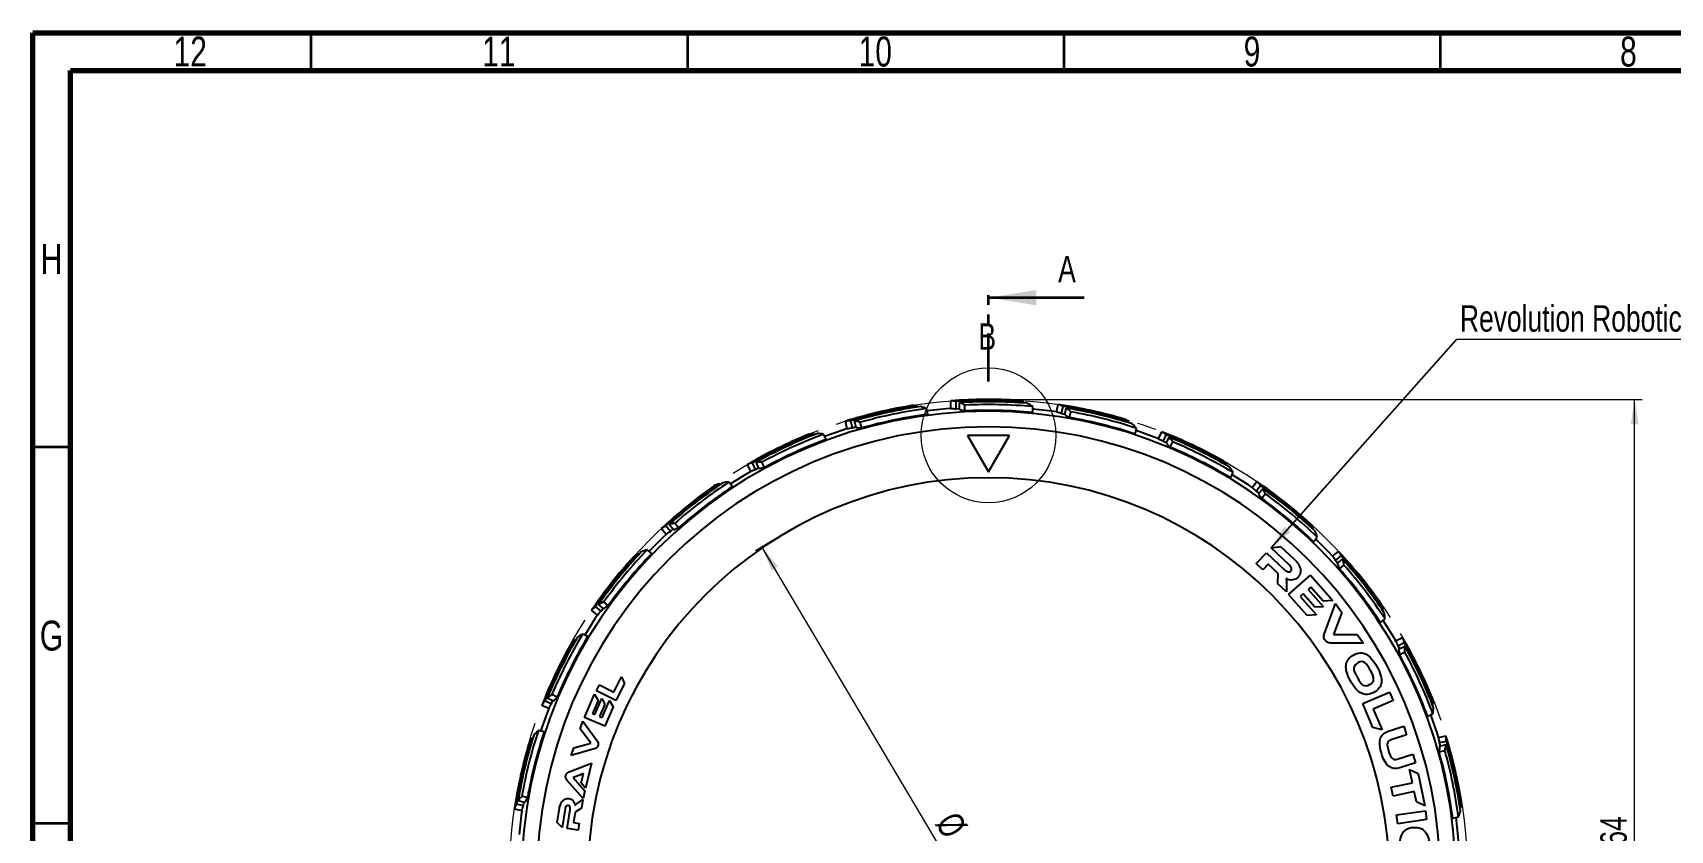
# Model space of a CAD drawing. Header units: millimetres. Extents: x 15 to 589, y 5 to 415.
# Drawn here: x 15 to 232.5, y 309.1 to 415 of the extents above; entities that cross this region are included whole.
import ezdxf

# ---------------------------------------------------------------- set-up
doc = ezdxf.new("R2010")
doc.units = ezdxf.units.MM
doc.linetypes.add('CENTERX2', pattern=[20.32, 12.7, -2.54, 2.54, -2.54])
doc.linetypes.add('PHANTOM', pattern=[12.7, 6.35, -1.27, 1.27, -1.27, 1.27, -1.27])
doc.styles.add('SLDTEXTSTYLE0', font='TXT', dxfattribs={"width": 0.75})
doc.dimstyles.new('SLDDIMSTYLE0', dxfattribs={"dimtxt": 3.5, "dimasz": 3.302, "dimexe": 0, "dimexo": 0.0625, "dimgap": 0.875, "dimtad": 1, "dimlfac": 0.5, "dimrnd": 1e-09, "dimzin": 12, "dimdsep": 46, "dimtxsty": 'SLDTEXTSTYLE0', "dimsah": 1, "dimcen": 0.09, "dimadec": 0, "dimazin": 3, "dimtfac": 1, "dimtofl": 0, "dimtmove": 0, "dimatfit": 3, "dimfxl": 0, "dimfrac": 2, "dimtolj": 1, "dimtzin": 12, "dimarcsym": 0})
doc.dimstyles.new('SLDDIMSTYLE1', dxfattribs={"dimtxt": 0.18, "dimasz": 3.302, "dimexe": 0, "dimexo": 0.0625, "dimgap": 0, "dimtad": 0, "dimtih": 1, "dimtoh": 1, "dimdec": 0, "dimrnd": 1e-09, "dimzin": 0, "dimdsep": 46, "dimtxsty": 'Standard', "dimsah": 1, "dimcen": 0.09, "dimadec": 0, "dimazin": 0, "dimtfac": 3.302, "dimtdec": 0, "dimtofl": 0, "dimtmove": 0, "dimatfit": 3, "dimfxl": 0, "dimfrac": 2, "dimtolj": 1, "dimtzin": 0, "dimarcsym": 0})

# ---------------------------------------------------------------- blocks, each defined once
blk = doc.blocks.new('_D')
at = {"color": 7, "linetype": 'Continuous', "lineweight": 0}
for p, q in [((142.96, 366.32), (228.79, 366.32)), ((227.79, 239.04), (227.79, 366.32)), ((142.96, 239.04), (228.79, 239.04))]:
    blk.add_line(p, q, dxfattribs=at)
at = {"color": 7, "linetype": 'Continuous', "lineweight": 18}
for points in [[(227.79, 366.32), (227.28, 363.02), (228.3, 363.02)], [(227.79, 239.04), (228.3, 242.34), (227.28, 242.34)]]:
    blk.add_solid(points, dxfattribs=at)
at = {"color": 7, "linetype": 'Continuous', "lineweight": 18, "char_height": 3.5, "attachment_point": 1, "rotation": 90, "style": 'SLDTEXTSTYLE0'}
for s, insert in [('63,64', (223.23, 302.2)), ('%%c', (223.28, 296.92))]:
    blk.add_mtext(s, dxfattribs=dict(at, insert=insert))
blk = doc.blocks.new('_D_2')
at = {"color": 7, "linetype": 'Continuous', "lineweight": 0}
for p, q in [((113.9, 347.95), (111.01, 346.23)), ((166.27, 255.18), (111.87, 346.74)), ((168.31, 256.39), (165.41, 254.67))]:
    blk.add_line(p, q, dxfattribs=at)
at = {"color": 7, "linetype": 'Continuous', "lineweight": 18}
for points in [[(111.87, 346.74), (113.12, 343.64), (113.99, 344.16)], [(166.27, 255.18), (165.02, 258.28), (164.15, 257.76)]]:
    blk.add_solid(points, dxfattribs=at)
at = {"color": 7, "linetype": 'Continuous', "lineweight": 18, "char_height": 3.5, "attachment_point": 1, "rotation": 300.7193, "style": 'SLDTEXTSTYLE0'}
for s, insert in [('%%c', (137.83, 311.88)), ('53,25', (140.57, 307.37))]:
    blk.add_mtext(s, dxfattribs=dict(at, insert=insert))
blk = doc.blocks.new('SW_NOTE_0_3')
at = {"color": 0, "linetype": 'Continuous', "lineweight": 0}
blk.add_line((67.02, 0), (0, 0), dxfattribs=at)
at = {"color": 0, "linetype": 'Continuous', "lineweight": 0, "insert": (0.48, 4.56), "char_height": 3.5, "attachment_point": 1, "style": 'SLDTEXTSTYLE0'}
blk.add_mtext('Revolution Robotics Font type', dxfattribs=at)

msp = doc.modelspace()

# ---------------------------------------------------------------- linework, layer by layer
at = {"color": 7, "linetype": 'Continuous', "lineweight": 70}
for p, q in [((15, 5), (15, 415)), ((15, 415), (589, 415)), ((20, 10), (20, 410)), ((20, 410), (584, 410))]:
    msp.add_line(p, q, dxfattribs=at)
at = {"color": 7, "linetype": 'Continuous', "lineweight": 35}
for p, q in [((52, 410), (52, 415)), ((102, 410), (102, 415)), ((152, 410), (152, 415)), ((202, 410), (202, 415)), ((154.66331, 379.8281), (141.96331, 379.8281)), ((20, 360), (15, 360)), ((20, 310), (15, 310))]:
    msp.add_line(p, q, dxfattribs=at)
at = {"color": 7, "linetype": 'PHANTOM', "lineweight": 35}
msp.add_line((141.96331, 368.7156), (141.96331, 381.4156), dxfattribs=at)
at = {"color": 7, "linetype": 'Continuous', "lineweight": 25}
for p, q in [((132.49684, 365.30172), (132.45928, 365.46628)), ((136.96331, 365.11178), (136.96331, 366.12652)), ((137.66862, 365.07155), (137.66862, 366.03614)), ((138.12707, 364.99142), (138.12707, 365.89691)), ((138.83238, 364.78503), (138.83238, 365.55836)), ((146.66862, 365.83817), (146.66862, 366.00696)), ((150.98084, 364.65911), (151.20664, 365.64842)), ((123.1965, 362.4339), (122.9707, 363.4232)), ((123.89308, 362.55163), (123.67844, 363.49203)), ((124.35786, 362.57553), (124.15637, 363.45831)), ((125.09141, 362.53126), (124.91933, 363.28519)), ((133.90998, 364.34021), (133.73736, 365.09653)), ((137.66862, 365.07155), (138.12707, 365.10141)), ((147.83238, 364.58632), (147.83238, 365.36209)), ((151.65951, 364.46294), (151.87415, 365.40334)), ((151.65951, 364.46294), (152.11311, 364.39005)), ((152.08864, 364.28281), (152.29013, 365.1656)), ((152.73034, 363.92466), (152.90242, 364.67859)), ((160.60445, 363.20766), (160.64201, 363.37222)), ((118.79975, 361.62519), (118.72651, 361.77727)), ((120.39142, 361.00225), (120.05482, 361.70119)), ((123.89308, 362.55163), (124.33339, 362.68276)), ((139.16331, 361.54752), (141.96331, 356.69778)), ((144.76331, 361.54752), (139.16331, 361.54752)), ((141.96331, 356.69778), (144.76331, 361.54752)), ((161.46047, 361.72823), (161.63309, 362.48455)), ((164.54619, 361.0986), (164.98647, 362.01285)), ((165.1642, 360.75633), (165.58272, 361.6254)), ((165.54248, 360.48523), (165.93536, 361.30104)), ((165.1642, 360.75633), (165.59021, 360.58433)), ((166.08839, 359.99326), (166.42393, 360.69)), ((110.37074, 356.75976), (109.93046, 357.67401)), ((111.02366, 357.02954), (110.60514, 357.8986)), ((111.02366, 357.02954), (111.42375, 357.25536)), ((111.47147, 357.15626), (111.07859, 357.97208)), ((112.19648, 357.27634), (111.86095, 357.97307)), ((173.60554, 357.54208), (173.67878, 357.69416)), ((106.26418, 354.99296), (106.15893, 355.12493)), ((107.95456, 354.73982), (107.47087, 355.34634)), ((174.11089, 355.90926), (174.44749, 356.60821)), ((176.97915, 354.60878), (177.61183, 355.40214)), ((177.5055, 354.13758), (178.1069, 354.89172)), ((177.5055, 354.13758), (177.88255, 353.87509)), ((177.81397, 353.7891), (178.37853, 354.49703)), ((178.23672, 353.18798), (178.71888, 353.79259)), ((99.12916, 348.37388), (98.49648, 349.16724)), ((99.70567, 348.78218), (99.10426, 349.53633)), ((100.11406, 349.00538), (99.5495, 349.71332)), ((99.70567, 348.78218), (100.04548, 349.09137)), ((100.79417, 349.28377), (100.31202, 349.88838)), ((185.01996, 349.12554), (185.1252, 349.25751)), ((97.22304, 345.86693), (96.61651, 346.35062)), ((177.52895, 344.51876), (178.88131, 345.9645)), ((178.88131, 345.9645), (181.34205, 343.66272)), ((179.4857, 346.61064), (180.74532, 346.81097)), ((181.94645, 344.30885), (179.4857, 346.61064)), ((180.74532, 346.81097), (182.56241, 345.11126)), ((185.1493, 347.42121), (185.63299, 348.02773)), ((187.65626, 345.51508), (188.44962, 346.14777)), ((95.51871, 345.73758), (95.38674, 345.84283)), ((178.40284, 343.70132), (177.52895, 344.51876)), ((179.10217, 344.44895), (178.40284, 343.70132)), ((180.44642, 343.19154), (179.10217, 344.44895)), ((188.06456, 344.93857), (188.8187, 345.53998)), ((188.06456, 344.93857), (188.37375, 344.59876)), ((188.28775, 344.53018), (188.99569, 345.09474)), ((188.56614, 343.85007), (189.17075, 344.33223)), ((180.37837, 341.85341), (180.44642, 343.19154)), ((181.54685, 340.76041), (180.37837, 341.85341)), ((181.54353, 341.79397), (181.54685, 340.76041)), ((181.81732, 340.42393), (184.72724, 342.97705)), ((184.72724, 342.97705), (187.68279, 339.60847)), ((91.45626, 338.95434), (90.85166, 339.43651)), ((184.27431, 337.62357), (181.81732, 340.42393)), ((183.75507, 340.52317), (183.36012, 340.17664)), ((183.36012, 340.17664), (185.53095, 337.70244)), ((185.32227, 338.73696), (183.75507, 340.52317)), ((184.76412, 341.40849), (184.41503, 341.1022)), ((184.41503, 341.1022), (186.43607, 338.79873)), ((186.41627, 339.52545), (184.76412, 341.40849)), ((187.68279, 339.60847), (186.41627, 339.52545)), ((90.03546, 337.69677), (89.2421, 338.32945)), ((90.50667, 338.22312), (89.75253, 338.82453)), ((90.85515, 338.5316), (90.14721, 339.09616)), ((90.50667, 338.22312), (90.76916, 338.60017)), ((185.53095, 337.70244), (184.27431, 337.62357)), ((186.43607, 338.79873), (185.32227, 338.73696)), ((186.58334, 335.22132), (188.0422, 339.22233)), ((188.88991, 338.02408), (187.79856, 335.11768)), ((188.0422, 339.22233), (188.88991, 338.02408)), ((194.02219, 336.68969), (194.62871, 337.17338)), ((194.27533, 338.38007), (194.4073, 338.48531)), ((88.73498, 334.82852), (88.03603, 335.16511)), ((187.79856, 335.11768), (190.94556, 335.11838)), ((190.94556, 335.11838), (191.76194, 333.9644)), ((87.10216, 334.32317), (86.95009, 334.3964)), ((191.76194, 333.9644), (187.47217, 333.96495)), ((196.04214, 334.27351), (196.95639, 334.71379)), ((196.31191, 333.62059), (197.18098, 334.03911)), ((196.31191, 333.62059), (196.53773, 333.2205)), ((196.43864, 333.17278), (197.25445, 333.56565)), ((196.55871, 332.44777), (197.25545, 332.7833)), ((92.19295, 327.46584), (93.21467, 329.46763)), ((93.61575, 328.60927), (92.45071, 326.32669)), ((93.21467, 329.46763), (93.61575, 328.60927)), ((83.88792, 325.88182), (83.01885, 326.30034)), ((84.15902, 326.26011), (83.3432, 326.65299)), ((83.88792, 325.88182), (84.05992, 326.30783)), ((84.65099, 326.80602), (83.95425, 327.14155)), ((88.30861, 324.10699), (89.63915, 327.19343)), ((90.10307, 326.3622), (89.3593, 324.63688)), ((89.63915, 327.19343), (90.10307, 326.3622)), ((89.67915, 324.49899), (90.58899, 326.60954)), ((89.86469, 327.64659), (90.27268, 328.44595)), ((92.45071, 326.32669), (89.86469, 327.64659)), ((90.27268, 328.44595), (92.19295, 327.46584)), ((90.58899, 326.60954), (90.98936, 325.87493)), ((90.6457, 324.08232), (91.62297, 326.34929)), ((91.62297, 326.34929), (92.0809, 325.52342)), ((191.68039, 325.92875), (195.24265, 327.44415)), ((195.71107, 326.34304), (193.06589, 325.21777)), ((195.24265, 327.44415), (195.71107, 326.34304)), ((83.54565, 325.26382), (82.63139, 325.7041)), ((90.97481, 322.95761), (88.30861, 324.10699)), ((89.3593, 324.63688), (89.67915, 324.49899)), ((90.98936, 325.87493), (90.28383, 324.23832)), ((90.28383, 324.23832), (90.6457, 324.08232)), ((92.0809, 325.52342), (90.97481, 322.95761)), ((193.01798, 322.78449), (191.68039, 325.92875)), ((193.06589, 325.21777), (194.23893, 322.4603)), ((200.28462, 324.25283), (200.98357, 324.58942)), ((200.90757, 325.8445), (201.05965, 325.91773)), ((82.91602, 322.1781), (82.15969, 322.35072)), ((87.73843, 322.6047), (88.0806, 323.60813)), ((89.1226, 320.69293), (87.73843, 322.6047)), ((88.0806, 323.60813), (89.9665, 321.00148)), ((194.23893, 322.4603), (193.01798, 322.78449)), ((195.06267, 322.26343), (197.14272, 322.92608)), ((197.14272, 322.92608), (197.50491, 321.78916)), ((81.43659, 321.32208), (81.27203, 321.35964)), ((86.52155, 319.03613), (86.87685, 320.07807)), ((89.59397, 319.90902), (86.52155, 319.03613)), ((86.87685, 320.07807), (89.1226, 320.69293)), ((197.50491, 321.78916), (195.42486, 321.12651)), ((201.71627, 321.44775), (202.70558, 321.67355)), ((201.834, 320.75117), (202.77441, 320.96581)), ((201.834, 320.75117), (201.96513, 320.31086)), ((201.8579, 320.28638), (202.74068, 320.48787)), ((86.26189, 316.86668), (89.24314, 318.00888)), ((89.24314, 318.00888), (88.44416, 314.72851)), ((196.23979, 318.56844), (198.31984, 319.23109)), ((198.68512, 318.08447), (196.60507, 317.42183)), ((198.31984, 319.23109), (198.68512, 318.08447)), ((201.81363, 319.55283), (202.56757, 319.72491)), ((88.10002, 313.31558), (85.98875, 315.74523)), ((87.67093, 316.45284), (86.80161, 316.12815)), ((86.80161, 316.12815), (88.35151, 314.3481)), ((87.84608, 315.43153), (88.01875, 316.14047)), ((88.44416, 314.72851), (87.84608, 315.43153)), ((195.45607, 314.83163), (198.25795, 315.42686)), ((197.88038, 317.20415), (199.0265, 316.65403)), ((198.25795, 315.42686), (197.88038, 317.20415)), ((199.0265, 316.65403), (199.94012, 312.3534)), ((80.71959, 313.44796), (79.96566, 313.62004)), ((88.35151, 314.3481), (88.10002, 313.31558)), ((195.70473, 313.66114), (195.45607, 314.83163)), ((198.50661, 314.25637), (195.70473, 313.66114)), ((198.79401, 312.90351), (198.50661, 314.25637)), ((79.98514, 311.69847), (78.99583, 311.92427)), ((80.1813, 312.37714), (79.2409, 312.59178)), ((80.36143, 312.80626), (79.47865, 313.00775)), ((80.1813, 312.37714), (80.2542, 312.83074)), ((84.68067, 310.16583), (84.96619, 312.00996)), ((85.72366, 311.96729), (85.337, 309.46993)), ((85.99275, 309.3684), (86.37941, 311.86576)), ((87.0498, 311.50985), (86.83857, 310.14559)), ((87.90775, 312.03304), (87.0498, 311.50985)), ((87.45229, 312.78017), (88.09135, 313.21891)), ((88.09135, 313.21891), (87.90775, 312.03304)), ((196.15705, 311.16146), (199.98799, 311.71821)), ((196.32914, 309.97729), (196.15705, 311.16146)), ((199.94012, 312.3534), (198.79401, 312.90351)), ((199.98799, 311.71821), (200.16009, 310.53404)), ((204.58409, 312.14741), (204.74865, 312.18497)), ((85.337, 309.46993), (84.68067, 310.16583)), ((87.46001, 309.14122), (85.99275, 309.3684)), ((86.83857, 310.14559), (87.59733, 310.02811)), ((87.59733, 310.02811), (87.46001, 309.14122)), ((200.16009, 310.53404), (196.32914, 309.97729)), ((203.62258, 310.73426), (204.37891, 310.90689))]:
    msp.add_line(p, q, dxfattribs=at)
at = {"color": 7, "linetype": 'Continuous', "lineweight": 25, "flags": 128}
for points in [[(136.96331, 365.12337), (136.3481, 365.07105), (133.80732, 364.79001)], [(150.98342, 364.67041), (150.37199, 364.75631), (147.83238, 365.04769)], [(123.19392, 362.44521), (122.60577, 362.2573), (120.19124, 361.41793)], [(164.55122, 361.10904), (163.97424, 361.32884), (161.56313, 362.17803)], [(110.36571, 356.77021), (109.83412, 356.45614), (107.6669, 355.10053)], [(176.98637, 354.61785), (176.47276, 354.96052), (174.31108, 356.32495)], [(99.12193, 348.38295), (98.67356, 347.95847), (96.86232, 346.15459)], [(187.66532, 345.52231), (187.24084, 345.97069), (185.43696, 347.78192)], [(90.0264, 337.704), (89.68372, 337.19039), (88.3193, 335.0287)], [(196.05258, 334.27854), (195.73852, 334.81013), (194.3829, 336.97735)], [(83.5352, 325.26885), (83.31541, 324.69186), (82.46622, 322.28076)], [(201.72758, 321.45033), (201.53968, 322.03847), (200.70031, 324.45301)], [(79.97383, 311.70105), (79.88794, 311.08962), (79.59656, 308.55)], [(204.40575, 307.68094), (204.35343, 308.29615), (204.07239, 310.83693)]]:
    msp.add_lwpolyline(points, dxfattribs=at)
at = {"color": 7, "linetype": 'Continuous', "lineweight": 18}
msp.add_circle((141.96331, 361.54752), 8.95302, dxfattribs=at)
at = {"color": 7, "linetype": 'CENTERX2', "lineweight": 18}
msp.add_circle((141.96331, 302.68094), 63.6423, dxfattribs=at)
at = {"color": 7, "linetype": 'Continuous', "lineweight": 25}
for centre, radius, start, end in [((141.96331, 302.68094), 63.6423, 99.2536546, 107.3631778), ((141.96331, 302.68094), 63.5006, 98.6077086, 106.7351491), ((131.95001, 361.81377), 3.68784, 82.0623475, 93.4313645), ((141.96331, 302.68094), 63.6423, 86.3965118, 94.5060349), ((136.88475, 362.71633), 3.4111, 76.7147369, 88.6803114), ((141.96331, 302.68094), 63.5006, 85.7505658, 93.8780063), ((141.96331, 302.68094), 63.33227, 85.3232318, 93.472718), ((136.53993, 361.6864), 4.49971, 59.371838, 69.3462733), ((141.96331, 302.68094), 62.95532, 84.6507826, 92.8506458), ((145.35932, 362.55941), 3.6878, 69.2044183, 80.5736101), ((144.65994, 361.06481), 5.34144, 53.563723, 62.4912615), ((150.37115, 362.34115), 3.41117, 63.8569946, 75.8223763), ((141.96331, 302.68094), 63.6423, 73.5393689, 81.6488921), ((141.96331, 302.68094), 62.06, 0, 270), ((123.65297, 360.08076), 3.41136, 89.5723209, 101.5369532), ((141.96331, 302.68094), 63.33227, 98.1803747, 106.3298608), ((123.54598, 359.00041), 4.49949, 72.2283981, 82.2033503), ((141.96331, 302.68094), 62.95532, 97.5079254, 105.7077887), ((141.96331, 302.68094), 62.18297, 97.4412873, 105.7432254), ((131.60082, 360.2014), 5.34108, 66.4206053, 75.3487485), ((141.96331, 302.68094), 62.18297, 84.5841445, 92.8860825), ((141.96331, 302.68094), 63.5006, 72.8934229, 81.0208634), ((149.80578, 361.41378), 4.49979, 46.514321, 56.488603), ((141.96331, 302.68094), 63.33227, 72.466089, 80.6155751), ((141.96331, 302.68094), 62.18297, 71.7270016, 80.0289396), ((141.96331, 302.68094), 62.95532, 71.7936397, 79.993503), ((158.59816, 360.30194), 3.68835, 56.3487234, 67.7161779), ((141.96331, 302.68094), 60.0035, 0, 180), ((141.96331, 302.68094), 63.6423, 112.1107975, 120.2203207), ((141.96331, 302.68094), 63.5006, 111.4648515, 119.592292), ((141.96331, 302.68094), 63.33227, 111.0375175, 119.1870037), ((141.96331, 302.68094), 62.95532, 110.3650683, 118.5649316), ((119.04278, 358.10293), 3.68793, 94.9195825, 106.2883202), ((119.06118, 356.45383), 5.34062, 79.2774337, 88.2063277), ((157.58427, 359.00123), 5.34103, 40.7063516, 49.6345564), ((163.43596, 358.97433), 3.41126, 51.0004607, 62.9654577), ((141.96331, 302.68094), 63.6423, 60.6822261, 68.7917492), ((141.96331, 302.68094), 63.5006, 60.0362801, 68.1637206), ((162.67859, 358.19621), 4.49961, 33.6571817, 43.6318424), ((141.96331, 302.68094), 63.33227, 59.6089461, 67.7584323), ((141.96331, 302.68094), 62.18297, 110.2984302, 118.6003682), ((141.96331, 302.68094), 62.18297, 58.8698587, 67.1717968), ((141.96331, 302.68094), 62.95532, 58.9364969, 67.1363601), ((111.33922, 354.56768), 3.41085, 102.4283882, 114.3948078), ((111.47547, 353.49001), 4.49961, 85.0854899, 95.060197), ((171.00323, 355.15599), 3.68793, 43.4906736, 54.8594092), ((169.72517, 354.11324), 5.3409, 27.8491244, 36.7775611), ((141.96331, 302.68094), 53.25, 0, 180), ((141.96331, 302.68094), 63.6423, 124.9679404, 133.0774635), ((141.96331, 302.68094), 63.5006, 124.3219944, 132.4494349), ((141.96331, 302.68094), 63.33227, 123.8946604, 132.0441466), ((141.96331, 302.68094), 62.95532, 123.2222111, 131.4220744), ((141.96331, 302.68094), 62.18297, 123.155573, 131.4575111), ((107.28505, 351.61269), 3.68835, 107.7771946, 119.1446361), ((107.6698, 350.00947), 5.34057, 92.1346603, 101.0636182), ((175.42402, 352.7848), 3.4113, 38.1432667, 50.1081347), ((141.96331, 302.68094), 63.6423, 47.8250832, 55.9346064), ((141.96331, 302.68094), 63.5006, 47.1791372, 55.3065777), ((141.96331, 302.68094), 62.18297, 46.0127159, 54.3146539), ((174.51265, 352.19481), 4.49947, 20.7998286, 30.7748498), ((141.96331, 302.68094), 63.33227, 46.7518033, 54.9012894), ((141.96331, 302.68094), 62.95532, 46.079354, 54.2792173), ((100.56142, 346.45183), 3.41137, 115.2865691, 127.2511759), ((100.93372, 345.43218), 4.49936, 97.9423426, 107.9175719), ((181.95155, 347.37803), 3.68843, 30.634563, 42.0017816), ((180.4739, 346.64611), 5.34089, 14.9922076, 23.9206428), ((141.96331, 302.68094), 63.33227, 136.7518033, 144.9012894), ((141.96331, 302.68094), 62.95532, 136.079354, 144.2792173), ((141.96331, 302.68094), 62.18297, 136.0127159, 144.3146539), ((97.99814, 341.19152), 5.34089, 104.9922076, 113.9206428), ((185.7342, 344.08283), 3.41137, 25.2865691, 37.2511759), ((141.96331, 302.68094), 63.6423, 34.9679404, 43.0774635), ((141.96331, 302.68094), 63.6423, 137.8250832, 145.9346064), ((141.96331, 302.68094), 63.5006, 137.1791372, 145.3065777), ((97.26622, 342.66917), 3.68843, 120.634563, 132.0017816), ((141.96331, 302.68094), 62.18297, 33.155573, 41.4575111), ((141.96331, 302.68094), 63.5006, 34.3219944, 42.4494349), ((141.96331, 302.68094), 63.33227, 33.8946604, 42.0441466), ((184.71455, 343.71052), 4.49936, 7.9423426, 17.9175719), ((141.96331, 302.68094), 62.95532, 33.2222111, 41.4220744), ((92.44944, 335.23028), 4.49947, 110.7998286, 120.7748498), ((91.85945, 336.14165), 3.4113, 128.1432667, 140.1081347), ((190.89507, 337.3592), 3.68835, 17.7771946, 29.1446361), ((189.29184, 336.97445), 5.34057, 2.1346603, 11.0636182), ((141.96331, 302.68094), 62.95532, 148.9364969, 157.1363601), ((90.53101, 330.4428), 5.3409, 117.8491244, 126.7775611), ((141.96331, 302.68094), 63.6423, 150.6822261, 158.7917492), ((141.96331, 302.68094), 63.5006, 150.0362801, 158.1637206), ((141.96331, 302.68094), 63.33227, 149.6089461, 157.7584323), ((141.96331, 302.68094), 62.18297, 148.8698587, 157.1717968), ((89.48826, 331.72086), 3.68793, 133.4906736, 144.8594092), ((193.85005, 333.30503), 3.41085, 12.4283882, 24.3948078), ((141.96331, 302.68094), 63.6423, 22.1107975, 30.2203207), ((141.96331, 302.68094), 63.5006, 21.4648515, 29.592292), ((192.77238, 333.16878), 4.49961, 355.0854899, 5.060197), ((141.96331, 302.68094), 63.33227, 21.0375175, 29.1870037), ((141.96331, 302.68094), 62.18297, 20.2984302, 28.6003682), ((141.96331, 302.68094), 62.95532, 20.3650683, 28.5649316), ((85.66991, 324.15359), 3.41126, 141.0004607, 152.9654577), ((86.44804, 323.39622), 4.49961, 123.6571817, 133.6318424), ((197.3853, 325.60147), 3.68793, 4.9195825, 16.2883202), ((195.7362, 325.58307), 5.34062, 349.2774337, 358.2063277), ((141.96331, 302.68094), 62.95532, 161.7936397, 169.993503), ((141.96331, 302.68094), 62.18297, 161.7270016, 170.0289396), ((85.64302, 318.30189), 5.34103, 130.7063516, 139.6345564), ((141.96331, 302.68094), 63.6423, 163.5393689, 171.6488921), ((141.96331, 302.68094), 63.5006, 162.8934229, 171.0208634), ((141.96331, 302.68094), 63.33227, 162.466089, 170.6155751), ((84.3423, 319.31579), 3.68835, 146.3487234, 157.7161779), ((198.28278, 321.09826), 4.49949, 342.2283981, 352.2033503), ((199.36314, 320.99127), 3.41136, 359.5723209, 11.5369532), ((141.96331, 302.68094), 63.6423, 9.2536546, 17.3631778), ((141.96331, 302.68094), 63.33227, 8.1803747, 16.3298608), ((141.96331, 302.68094), 63.5006, 8.6077086, 16.7351491), ((141.96331, 302.68094), 62.18297, 7.4412873, 15.7432254), ((141.96331, 302.68094), 62.95532, 7.5079254, 15.7077887), ((83.23047, 310.52341), 4.49979, 136.514321, 146.488603), ((82.3031, 311.08877), 3.41117, 153.8569946, 165.8223763), ((199.48377, 313.04342), 5.34108, 336.4206053, 345.3487485), ((201.09614, 312.69424), 3.68784, 352.0623475, 3.4313645)]:
    msp.add_arc(centre, radius, start, end, dxfattribs=at)
for points in [[(136.96331, 365.11178), (137.19895, 365.11515), (137.43415, 365.10165), (137.66862, 365.07155)], [(138.12707, 364.99142), (138.36318, 364.93921), (138.59837, 364.87025), (138.83238, 364.78504)], [(150.98084, 364.65911), (151.21133, 364.60997), (151.43762, 364.54447), (151.65951, 364.46294)], [(152.08864, 364.28281), (152.30721, 364.17937), (152.52116, 364.0598), (152.73034, 363.92466)], [(123.1965, 362.4339), (123.42549, 362.48963), (123.65779, 362.5288), (123.89308, 362.55163)], [(124.35786, 362.57553), (124.59967, 362.57716), (124.84431, 362.56226), (125.09141, 362.53126)], [(164.54619, 361.0986), (164.75996, 360.9994), (164.96601, 360.88519), (165.1642, 360.75633)], [(165.54248, 360.48523), (165.73255, 360.33574), (165.91454, 360.17156), (166.0884, 359.99326)], [(110.37074, 356.75976), (110.58158, 356.86504), (110.79934, 356.95493), (111.02366, 357.02954)], [(111.47147, 357.15626), (111.70685, 357.21166), (111.94867, 357.25158), (112.19648, 357.27634)], [(176.97915, 354.60878), (177.16548, 354.4645), (177.34095, 354.3073), (177.5055, 354.13758)], [(177.81397, 353.7891), (177.96601, 353.60106), (178.1069, 353.40051), (178.23672, 353.18798)], [(99.12916, 348.37388), (99.31129, 348.52344), (99.50359, 348.65953), (99.70568, 348.78218)], [(100.11406, 349.00538), (100.33122, 349.11176), (100.55809, 349.20449), (100.79417, 349.28377)], [(182.11873, 343.53036), (182.3225, 343.74821), (182.25012, 344.0248), (181.94644, 344.30885)], [(187.65626, 345.51509), (187.80582, 345.33296), (187.9419, 345.14066), (188.06456, 344.93857)], [(188.28775, 344.53018), (188.39414, 344.31303), (188.48687, 344.08615), (188.56615, 343.85007)], [(183.07079, 342.74191), (182.65705, 342.29961), (182.04087, 342.1983), (181.49231, 342.53813)], [(90.03547, 337.69677), (90.17975, 337.88311), (90.33694, 338.05857), (90.50667, 338.22312)], [(90.85515, 338.5316), (91.04319, 338.68363), (91.24374, 338.82452), (91.45626, 338.95435)], [(196.04214, 334.27351), (196.14742, 334.06267), (196.2373, 333.8449), (196.31191, 333.62059)], [(196.43864, 333.17278), (196.49403, 332.9374), (196.53395, 332.69557), (196.55871, 332.44777)], [(84.15902, 326.26011), (84.30851, 326.45018), (84.47268, 326.63216), (84.65099, 326.80602)], [(83.54565, 325.26382), (83.64485, 325.47759), (83.75906, 325.68363), (83.88792, 325.88182)], [(201.71627, 321.44774), (201.772, 321.21876), (201.81117, 320.98646), (201.834, 320.75117)], [(201.8579, 320.28638), (201.85953, 320.04458), (201.84464, 319.79993), (201.81363, 319.55283)], [(196.60507, 317.42183), (195.49183, 317.06718), (194.69101, 317.65642), (194.2026, 319.18954)], [(88.01875, 316.14047), (88.05967, 316.30844), (88.1047, 316.50768), (88.15077, 316.63951)], [(80.36143, 312.80626), (80.46488, 313.02483), (80.58444, 313.23879), (80.71959, 313.44796)], [(86.21961, 313.32605), (86.6685, 313.25655), (86.99161, 312.91753), (87.0128, 312.43402)], [(79.98514, 311.69847), (80.03428, 311.92895), (80.09978, 312.15524), (80.1813, 312.37714)], [(86.13329, 312.40297), (85.91219, 312.4372), (85.77138, 312.27548), (85.72367, 311.96729)]]:
    msp.add_open_spline(points, degree=3, dxfattribs=at)
for points, knots in [([(182.56241, 345.11126), (182.7225, 344.96151), (182.87447, 344.79151), (183.16217, 344.41099), (183.26915, 344.2119), (183.40934, 343.79608), (183.42959, 343.5845), (183.37041, 343.15403), (183.26067, 342.94491), (183.07079, 342.74191)], [0, 0, 0, 0, 0.25, 0.25, 0.5, 0.5, 0.75, 0.75, 1, 1, 1, 1]), ([(181.34205, 343.66272), (181.47739, 343.53613), (181.61751, 343.45767), (181.90733, 343.39699), (182.0261, 343.43133), (182.11873, 343.53036)], [0, 0, 0, 0, 0.5, 0.5, 1, 1, 1, 1]), ([(181.49231, 342.53813), (181.50621, 342.45706), (181.51662, 342.36067), (181.53047, 342.13729), (181.53713, 341.98562), (181.54353, 341.79397)], [0, 0, 0, 0, 0.5, 0.5, 1, 1, 1, 1]), ([(186.66962, 334.34808), (186.56521, 334.49567), (186.51222, 334.64296), (186.50909, 334.93695), (186.53332, 335.08074), (186.58335, 335.22132)], [0, 0, 0, 0, 0.5, 0.5, 1, 1, 1, 1]), ([(187.47217, 333.96495), (187.33348, 333.96926), (187.1918, 333.99637), (186.90249, 334.0962), (186.77665, 334.1968), (186.66962, 334.34808)], [0, 0, 0, 0, 0.5, 0.5, 1, 1, 1, 1]), ([(190.04235, 328.94625), (189.58839, 329.77723), (189.38982, 330.47541), (189.50343, 331.60615), (189.83627, 332.05514), (190.44512, 332.38776)], [0, 0, 0, 0, 0.5, 0.5, 1, 1, 1, 1]), ([(190.44512, 332.38776), (191.05001, 332.71821), (191.60594, 332.7541), (192.61989, 332.23676), (193.09982, 331.69293), (193.5527, 330.86393)], [0, 0, 0, 0, 0.5, 0.5, 1, 1, 1, 1]), ([(191.01555, 331.34358), (190.65063, 331.14423), (190.48561, 330.92661), (190.47481, 330.33358), (190.63769, 329.95647), (190.92589, 329.42892)], [0, 0, 0, 0, 0.5, 0.5, 1, 1, 1, 1]), ([(192.66916, 330.38126), (192.38097, 330.90881), (192.15115, 331.24936), (191.65027, 331.56286), (191.38047, 331.54293), (191.01555, 331.34358)], [0, 0, 0, 0, 0.5, 0.5, 1, 1, 1, 1]), ([(193.5527, 330.86393), (194.00449, 330.03692), (194.20279, 329.33924), (194.09243, 328.20255), (193.76239, 327.75315), (193.1575, 327.42271)], [0, 0, 0, 0, 0.5, 0.5, 1, 1, 1, 1]), ([(193.1575, 327.42271), (192.54865, 327.09009), (191.99073, 327.05312), (190.97678, 327.57045), (190.49631, 328.11527), (190.04235, 328.94625)], [0, 0, 0, 0, 0.5, 0.5, 1, 1, 1, 1]), ([(190.92589, 329.42892), (191.21625, 328.89741), (191.44503, 328.55759), (191.94987, 328.24625), (192.22216, 328.26753), (192.58707, 328.46688)], [0, 0, 0, 0, 0.5, 0.5, 1, 1, 1, 1]), ([(192.58707, 328.46688), (192.95199, 328.66624), (193.11453, 328.8825), (193.12137, 329.47336), (192.95952, 329.84975), (192.66916, 330.38126)], [0, 0, 0, 0, 0.5, 0.5, 1, 1, 1, 1]), ([(194.2026, 319.18954), (193.91998, 320.07668), (193.8581, 320.75487), (194.15316, 321.76438), (194.50713, 322.08645), (195.06267, 322.26343)], [0, 0, 0, 0, 0.5, 0.5, 1, 1, 1, 1]), ([(90.0866, 320.34541), (90.04284, 320.21707), (89.97665, 320.12011), (89.7994, 319.98894), (89.70138, 319.94044), (89.59397, 319.90902)], [0, 0, 0, 0, 0.5, 0.5, 1, 1, 1, 1]), ([(89.9665, 321.00148), (90.02487, 320.91532), (90.07069, 320.81732), (90.13725, 320.59764), (90.13146, 320.47695), (90.0866, 320.34541)], [0, 0, 0, 0, 0.5, 0.5, 1, 1, 1, 1]), ([(195.42486, 321.12651), (195.15355, 321.04008), (194.99423, 320.9241), (194.89495, 320.44658), (194.9656, 320.07774), (195.15219, 319.49205)], [0, 0, 0, 0, 0.5, 0.5, 1, 1, 1, 1]), ([(195.15219, 319.49205), (195.2935, 319.04848), (195.4325, 318.77968), (195.77755, 318.50063), (195.98571, 318.48749), (196.23979, 318.56844)], [0, 0, 0, 0, 0.5, 0.5, 1, 1, 1, 1]), ([(85.98875, 315.74523), (85.92249, 315.82417), (85.86777, 315.91643), (85.7814, 316.12762), (85.77665, 316.24958), (85.81034, 316.38791)], [0, 0, 0, 0, 0.5, 0.5, 1, 1, 1, 1]), ([(85.81034, 316.38791), (85.84243, 316.51965), (85.89977, 316.62256), (86.06495, 316.77073), (86.15813, 316.82741), (86.26189, 316.86668)], [0, 0, 0, 0, 0.5, 0.5, 1, 1, 1, 1]), ([(88.15077, 316.63951), (88.09009, 316.61242), (88.01474, 316.58236), (87.83467, 316.51632), (87.75008, 316.48415), (87.67093, 316.45284)], [0, 0, 0, 0, 0.5, 0.5, 1, 1, 1, 1]), ([(84.96619, 312.00996), (84.99135, 312.17243), (85.03248, 312.33843), (85.14672, 312.67749), (85.22489, 312.82789), (85.42334, 313.09045), (85.54588, 313.19239), (85.83764, 313.3376), (86.01359, 313.35795), (86.21961, 313.32605)], [0, 0, 0, 0, 0.25, 0.25, 0.5, 0.5, 0.75, 0.75, 1, 1, 1, 1]), ([(86.37941, 311.86576), (86.40068, 312.00311), (86.3901, 312.12309), (86.30524, 312.32832), (86.23378, 312.38741), (86.13329, 312.40297)], [0, 0, 0, 0, 0.5, 0.5, 1, 1, 1, 1]), ([(87.0128, 312.43402), (87.05717, 312.47688), (87.1125, 312.52406), (87.24506, 312.62702), (87.33624, 312.69523), (87.45229, 312.78017)], [0, 0, 0, 0, 0.5, 0.5, 1, 1, 1, 1]), ([(196.61283, 306.53985), (196.54613, 307.48439), (196.65633, 308.20185), (197.23048, 309.18258), (197.72005, 309.45219), (198.41211, 309.50106)], [0, 0, 0, 0, 0.5, 0.5, 1, 1, 1, 1]), ([(198.41211, 309.50106), (199.09967, 309.54961), (199.62005, 309.35074), (200.32648, 308.45817), (200.53636, 307.76388), (200.6029, 306.8216)], [0, 0, 0, 0, 0.5, 0.5, 1, 1, 1, 1])]:
    msp.add_open_spline(points, degree=3, knots=knots, dxfattribs=at)
at = {"color": 7, "linetype": 'Continuous', "lineweight": 35}
msp.add_solid([(141.96331, 379.8281), (148.31331, 378.8121), (148.31331, 380.8441)], dxfattribs=at)

# ---------------------------------------------------------------- block references
at = {"color": 7, "linetype": 'Continuous', "lineweight": 0}
msp.add_blockref('SW_NOTE_0_3', (204.10526, 374.2572), dxfattribs=at)

# ---------------------------------------------------------------- texts
at = {"color": 7, "linetype": 'Continuous', "lineweight": 0, "char_height": 3.96875, "attachment_point": 2, "style": 'SLDTEXTSTYLE0'}
for s, insert in [('12', (35.92007, 414.49044)), ('11', (76.92007, 414.49044)), ('10', (126.92007, 414.49044)), ('9', (176.96004, 414.49044)), ('8', (226.96004, 414.49044)), ('H', (17.49035, 386.94932)), ('G', (17.48668, 336.94932))]:
    msp.add_mtext(s, dxfattribs=dict(at, insert=insert))
at = {"color": 7, "linetype": 'Continuous', "insert": (151.2159, 385.38353), "char_height": 3.5, "attachment_point": 1, "style": 'SLDTEXTSTYLE0'}
msp.add_mtext('A', dxfattribs=at)
at = {"color": 7, "linetype": 'Continuous', "lineweight": 18, "insert": (140.62486, 376.41523), "char_height": 3.5, "attachment_point": 1, "style": 'SLDTEXTSTYLE0'}
msp.add_mtext('B', dxfattribs=at)

# ---------------------------------------------------------------- dimensions: what is measured, and where the dimension line sits
at = {"color": 7, "linetype": 'Continuous', "lineweight": 18}
for base, p1, p2, angle, picture, middle in [((227.79167, 366.32324), (141.96331, 239.03864), (141.96331, 366.32324), 90, '_D', (227.79167, 305.37773)), ((111.86739, 346.73921), (169.16512, 256.90295), (114.76151, 348.45893), 300.7192659, '_D_2', (138.26901, 302.30785))]:
    dim = msp.add_linear_dim(base=base, p1=p1, p2=p2, angle=angle, text='%%c<>', dimstyle='SLDDIMSTYLE0', dxfattribs=at)
    dim.commit()
    dim.dimension.update_dxf_attribs({"geometry": picture, "text_midpoint": middle, "dimtype": 160})

# ---------------------------------------------------------------- leaders
at = {"color": 7, "linetype": 'Continuous', "lineweight": 0}
msp.add_leader([(179.4857, 346.61064), (204.10526, 374.2572)], dimstyle='SLDDIMSTYLE1', dxfattribs=at)

doc.saveas('drawing.dxf')
